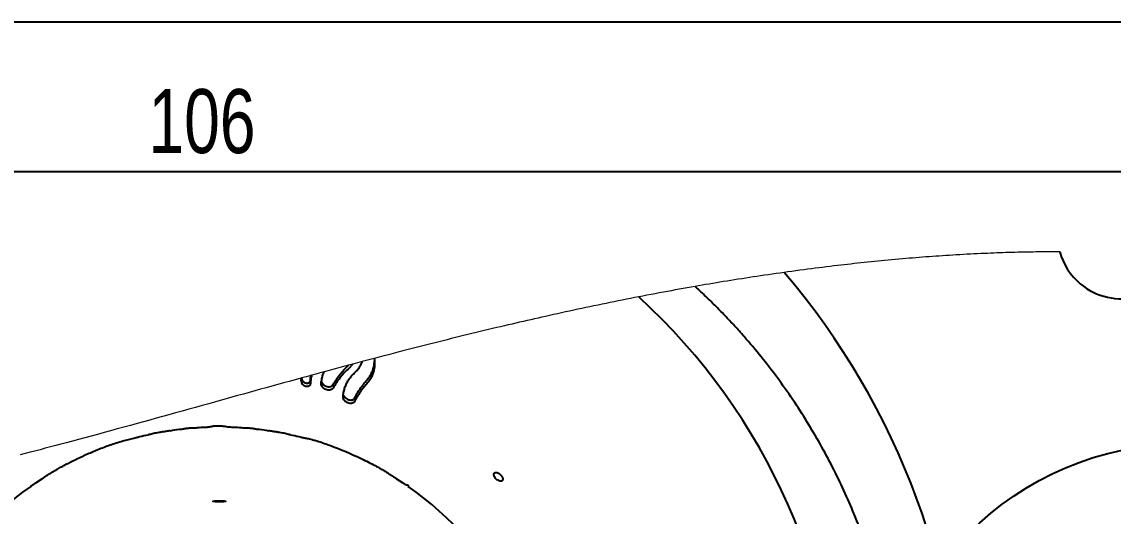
# Model space of a CAD drawing. Header units: millimetres. Extents: x 8 to 862, y 8 to 585.
# Drawn here: x 106.5 to 166.3, y 558 to 585 of the extents above; entities that cross this region are included whole.
import ezdxf

# ---------------------------------------------------------------- set-up
doc = ezdxf.new("R2010")
doc.units = ezdxf.units.MM
doc.layers.add('DETAIL', color=3, linetype='Continuous')
doc.layers.add('DIMENSIONS', color=2, linetype='Continuous')
doc.layers.add('OUTLINE', color=7, linetype='Continuous', lineweight=25)
doc.styles.add('SLDTEXTSTYLE0', font='TXT', dxfattribs={"width": 0.75})
doc.dimstyles.new('SLDDIMSTYLE2', dxfattribs={"dimtxt": 3.5, "dimasz": 2, "dimexe": 0, "dimexo": 0.0625, "dimgap": 0.875, "dimtad": 1, "dimrnd": 1e-09, "dimzin": 12, "dimdsep": 46, "dimtxsty": 'SLDTEXTSTYLE0', "dimsah": 1, "dimcen": 0.09, "dimadec": 0, "dimazin": 3, "dimtfac": 1, "dimtofl": 0, "dimtmove": 0, "dimatfit": 3, "dimfxl": 0, "dimfrac": 2, "dimtolj": 1, "dimtzin": 12, "dimarcsym": 0})

# ---------------------------------------------------------------- blocks, each defined once
blk = doc.blocks.new('_D_67')
at = {"layer": 'DIMENSIONS'}
for p, q in [((64.359, 545.855), (64.359, 578.811)), ((170.359, 545.855), (170.359, 578.811)), ((64.359, 576.811), (170.359, 576.811))]:
    blk.add_line(p, q, dxfattribs=at)
for points in [[(64.359, 576.811), (66.359, 576.311), (66.359, 577.311)], [(170.359, 576.811), (168.359, 577.311), (168.359, 576.311)]]:
    blk.add_solid(points, dxfattribs=at)
at = {"layer": 'DIMENSIONS', "insert": (113.48, 581.323), "char_height": 3.5, "attachment_point": 1, "style": 'SLDTEXTSTYLE0'}
blk.add_mtext('106', dxfattribs=at)

msp = doc.modelspace()

# ---------------------------------------------------------------- linework, layer by layer
at = {"color": 7, "linetype": 'Continuous', "lineweight": 18, "flags": 128}
msp.add_lwpolyline([(163.35047, 572.42438), (163.1868, 572.42447), (163.02302, 572.42424), (162.85914, 572.4237), (162.69515, 572.42284), (162.53106, 572.42167), (162.3698, 572.42021), (162.20845, 572.41846), (162.04699, 572.4164), (161.88545, 572.41405), (161.72052, 572.41134), (161.5555, 572.40833), (161.39038, 572.40501), (161.22518, 572.40139), (161.05988, 572.39746), (160.89451, 572.39323), (160.72904, 572.3887), (160.5635, 572.38387), (160.39788, 572.37874), (160.23218, 572.37332), (160.0664, 572.3676), (159.90054, 572.36158), (159.73461, 572.35528), (159.56861, 572.34868), (159.38593, 572.34108), (159.20317, 572.33314), (159.02033, 572.32485), (158.83741, 572.31622), (158.65441, 572.30724), (158.46025, 572.29734), (158.266, 572.28706), (158.07168, 572.27639), (157.87729, 572.26536), (157.68282, 572.25394), (157.48829, 572.24215), (157.30482, 572.23069), (157.12128, 572.2189), (156.9377, 572.20678), (156.75406, 572.19434), (156.57037, 572.18158), (156.38664, 572.16849), (156.20287, 572.15508), (156.01905, 572.14135), (155.83519, 572.12731), (155.6513, 572.11295), (155.47066, 572.09854), (155.28998, 572.08383), (155.10928, 572.06882), (154.92855, 572.05352), (154.73335, 572.03666), (154.53813, 572.01946), (154.34289, 572.00191), (154.14762, 571.98403), (153.95233, 571.96581), (153.75704, 571.94726), (153.57289, 571.92946), (153.38873, 571.91137), (153.20457, 571.89299), (153.0204, 571.87432), (152.83623, 571.85536), (152.65207, 571.83611), (152.4679, 571.81658), (152.28374, 571.79677), (152.09959, 571.77667), (151.91546, 571.75629), (151.73462, 571.73601), (151.55379, 571.71546), (151.37298, 571.69465), (151.1922, 571.67358), (150.98678, 571.64931), (150.78139, 571.62471), (150.57604, 571.59977), (150.37073, 571.57451), (150.16545, 571.54892), (149.96022, 571.523), (149.75504, 571.49676), (149.54991, 571.4702), (149.33506, 571.44204), (149.12028, 571.41353), (148.90556, 571.38468), (148.69091, 571.35548), (148.47634, 571.32595), (148.26184, 571.29608), (148.0465, 571.26576), (147.83125, 571.2351), (147.61608, 571.20411), (147.40101, 571.17279), (147.18603, 571.14115), (146.97115, 571.10919), (146.76865, 571.07877), (146.56625, 571.04806), (146.36394, 571.01708), (146.16173, 570.98583), (145.95963, 570.9543), (145.75764, 570.9225), (145.55576, 570.89043), (145.354, 570.8581), (145.15235, 570.8255), (144.95082, 570.79264), (144.75302, 570.76012), (144.55534, 570.72735), (144.35778, 570.69434), (144.16035, 570.66108), (143.96801, 570.62843), (143.77579, 570.59555), (143.58371, 570.56245), (143.39175, 570.52912), (143.17477, 570.49116), (142.95796, 570.45291), (142.74133, 570.41439), (142.52489, 570.3756), (142.30864, 570.33654), (142.09259, 570.29721), (141.87673, 570.25762), (141.66108, 570.21777), (141.43538, 570.17575), (141.20991, 570.13345), (140.98468, 570.09087), (140.75969, 570.04802), (140.53495, 570.0049), (140.31045, 569.96152), (140.08492, 569.91762), (139.85966, 569.87347), (139.63466, 569.82905), (139.40993, 569.78438), (139.18548, 569.73947), (138.96531, 569.69511), (138.74542, 569.65052), (138.5258, 569.6057), (138.30647, 569.56065), (138.08297, 569.51445), (137.85976, 569.46802), (137.63686, 569.42136), (137.41424, 569.37448), (137.19193, 569.32738), (136.96991, 569.28005), (136.74818, 569.2325), (136.52673, 569.18474), (136.30558, 569.13677), (136.08471, 569.08859), (135.86412, 569.04019), (135.64381, 568.9916), (135.42379, 568.9428), (135.20404, 568.8938), (135.00284, 568.84871), (134.80188, 568.80346), (134.60114, 568.75805), (134.40063, 568.71248), (134.20034, 568.66675), (134.00028, 568.62086), (133.79125, 568.5727), (133.58245, 568.52437), (133.37389, 568.47587), (133.16557, 568.42722), (132.95749, 568.3784), (132.74964, 568.32943), (132.54203, 568.28031), (132.31392, 568.2261), (132.08609, 568.1717), (131.85853, 568.11713), (131.63125, 568.06238), (131.40424, 568.00746), (131.17749, 567.95237), (130.95101, 567.89712), (130.7248, 567.8417), (130.49885, 567.78612), (130.27315, 567.73039), (130.05174, 567.6755), (129.83057, 567.62046), (129.60964, 567.56529), (129.38896, 567.50997), (129.16451, 567.45351), (128.9403, 567.3969), (128.71634, 567.34017), (128.49262, 567.2833), (128.26914, 567.22629), (128.04988, 567.17019), (127.83084, 567.11396), (127.61203, 567.05762), (127.39344, 567.00117), (127.1335, 566.93381), (126.87386, 566.86631), (126.61453, 566.79866), (126.3555, 566.73086), (126.09677, 566.66293), (125.83832, 566.59487), (125.61766, 566.53659), (125.39721, 566.47822), (125.17696, 566.41977), (124.91719, 566.35065), (124.65771, 566.28142), (124.41852, 566.21744), (124.1532, 566.14629), (123.88815, 566.07505), (123.62339, 566.0037), (123.3589, 565.93227), (123.09469, 565.86074), (122.86688, 565.79895), (122.63926, 565.7371), (122.41184, 565.6752), (122.36914, 565.66357), (122.11446, 565.5941), (121.86001, 565.52458), (121.82515, 565.51505), (121.50644, 565.42778), (121.18809, 565.34045), (120.87009, 565.25305), (120.55244, 565.16561), (120.23511, 565.07812), (119.92378, 564.99215), (119.61275, 564.90617), (119.30202, 564.82017), (118.9916, 564.73416), (118.67513, 564.64641), (118.35896, 564.55867), (118.04307, 564.47095), (117.72746, 564.38326), (117.41213, 564.29562), (117.09706, 564.20803), (116.78224, 564.1205), (116.41527, 564.01848), (116.04864, 563.91656), (115.68231, 563.81478), (115.3163, 563.71314), (114.95057, 563.61166), (114.58513, 563.51035), (114.24082, 563.415), (113.89675, 563.31984), (113.55289, 563.22487), (113.20924, 563.13011), (112.8658, 563.03556), (112.50175, 562.93554), (112.13791, 562.8358), (111.77426, 562.73635), (111.41079, 562.6372), (111.04749, 562.53838), (110.68435, 562.4399), (110.34209, 562.34737), (109.99996, 562.25516), (109.65794, 562.1633), (109.31602, 562.07179), (108.97419, 561.98064), (108.68939, 561.90498), (108.40465, 561.82958), (108.11995, 561.75446), (107.8353, 561.67963), (107.55067, 561.60508), (107.26608, 561.53084), (106.99777, 561.46112), (106.72948, 561.39169), (106.4612, 561.32253)], dxfattribs=at)
at = {"layer": 'DETAIL'}
msp.add_circle((170.10918, 545.35491), 16.55999, dxfattribs=at)
at = {"layer": 'OUTLINE'}
for p, q in [((8, 585), (832, 585)), ((124.65771, 566.28142), (124.40115, 566.00908)), ((124.40115, 566.19962), (124.41852, 566.21744)), ((121.86001, 565.52458), (121.87677, 565.44191)), ((124.12896, 564.47672), (124.12783, 564.49511)), ((107.03481, 559.59964), (107.02213, 559.61774)), ((107.31948, 559.78628), (107.67807, 560.02139)), ((127.04351, 560.01928), (127.39873, 559.78639))]:
    msp.add_line(p, q, dxfattribs=at)
at = {"layer": 'OUTLINE', "flags": 128}
msp.add_lwpolyline([(127.68356, 559.59964), (127.70491, 559.63014), (127.71691, 559.64727)], dxfattribs=at)
at = {"layer": 'OUTLINE'}
for centre, radius, start, end in [((166.70699, 573.34126), 3.47949, 195.278371, 230.0528177), ((166.72196, 573.35149), 3.49695, 229.9724212, 339.4891902), ((117.36304, 544.85562), 40.66736, 359.9989902, 40.5539892), ((117.37478, 544.85826), 34.00322, 0.1628561, 47.5835157), ((117.35918, 544.85491), 18, 124.9999974, 179.6816889), ((117.35918, 544.8549), 18, 0.3183154, 54.9999926)]:
    msp.add_arc(centre, radius, start, end, dxfattribs=at)
for points, knots in [([(152.64853, 556.6488), (152.46956, 557.12636), (152.12504, 558.04566), (151.54169, 559.37775), (150.92524, 560.65251), (150.25658, 561.90072), (149.53156, 563.13188), (148.74879, 564.34291), (147.9084, 565.53116), (147.01962, 566.68292), (146.22814, 567.62454), (145.55699, 568.37256), (145.02224, 568.94237), (144.47531, 569.49942), (144.00998, 569.9527), (143.67999, 570.26336), (143.50527, 570.42534), (143.42475, 570.49895), (143.39175, 570.52912)], [0, 0, 0, 0, 0.0908011, 0.17478998, 0.25884576, 0.34289653, 0.42687011, 0.51320353, 0.59959909, 0.68596099, 0.77219322, 0.81857118, 0.86490585, 0.91133422, 0.9575753, 0.98057199, 0.99203874, 1, 1, 1, 1]), ([(123.58493, 565.16136), (123.64218, 565.2574), (123.7559, 565.44819), (123.95217, 565.71694), (124.16449, 565.97034), (124.3225, 566.12342), (124.40115, 566.19962)], [0, 0, 0, 0, 0.25290546, 0.50240421, 0.75230819, 1, 1, 1, 1]), ([(124.7449, 565.79139), (124.79124, 565.83504), (124.8827, 565.92121), (125.00065, 566.06896), (125.09714, 566.229), (125.15568, 566.34775), (125.17514, 566.41364), (125.17696, 566.41977)], [0, 0, 0, 0, 0.2476154, 0.48873263, 0.73264661, 0.97510761, 1, 1, 1, 1]), ([(125.83832, 566.59487), (125.84449, 566.53844), (125.85899, 566.40574), (125.85302, 566.19927), (125.82304, 565.98094), (125.76621, 565.77208), (125.68132, 565.57285), (125.56913, 565.38219), (125.47372, 565.269), (125.42524, 565.21148)], [0, 0, 0, 0, 0.114147122, 0.268412002, 0.414156957, 0.556835758, 0.702549142, 0.848848957, 1, 1, 1, 1]), ([(125.42524, 565.40312), (125.47033, 565.45662), (125.55971, 565.56267), (125.66837, 565.74189), (125.75462, 565.9337), (125.81379, 566.13682), (125.84564, 566.31479), (125.84893, 566.42406), (125.85011, 566.46325)], [0, 0, 0, 0, 0.179710571, 0.356255388, 0.536989796, 0.719049861, 0.899240772, 1, 1, 1, 1]), ([(122.41184, 565.6752), (122.40727, 565.66137), (122.35863, 565.51423), (122.3496, 565.3581), (122.34142, 565.21664)], [0, 0, 0, 0, 0.094006129, 1, 1, 1, 1]), ([(122.34142, 565.40614), (122.34591, 565.48581), (122.35078, 565.57226), (122.36781, 565.65692), (122.36914, 565.66357)], [0, 0, 0, 0, 0.9214873, 1, 1, 1, 1]), ([(122.92944, 565.24516), (122.94116, 565.32197), (122.96443, 565.47446), (123.01986, 565.68115), (123.072, 565.8063), (123.09469, 565.86074)], [0, 0, 0, 0, 0.36436905, 0.72348033, 1, 1, 1, 1]), ([(124.40115, 566.00908), (124.32351, 565.93416), (124.16753, 565.78364), (123.95574, 565.53231), (123.75819, 565.26312), (123.64295, 565.07008), (123.58493, 564.97288)], [0, 0, 0, 0, 0.24432984, 0.49085999, 0.74364293, 1, 1, 1, 1]), ([(124.12783, 564.49511), (124.13695, 564.57218), (124.15503, 564.72502), (124.21107, 564.94955), (124.28948, 565.16569), (124.40035, 565.38361), (124.54712, 565.5992), (124.67868, 565.72703), (124.7449, 565.79139)], [0, 0, 0, 0, 0.15825163, 0.31383118, 0.47107083, 0.62646538, 0.81195515, 1, 1, 1, 1]), ([(121.87677, 565.2523), (121.85873, 565.32325), (121.83666, 565.41003), (121.82693, 565.49885), (121.82515, 565.51505)], [0, 0, 0, 0, 0.81761909, 1, 1, 1, 1]), ([(121.87677, 565.44191), (121.88677, 565.41636), (121.90759, 565.36318), (121.97222, 565.30188), (122.05029, 565.26048), (122.13276, 565.24367), (122.20807, 565.25022), (122.27019, 565.27704), (122.31583, 565.32069), (122.33736, 565.36726), (122.34045, 565.39682), (122.34142, 565.40614)], [0, 0, 0, 0, 0.12887051, 0.26826054, 0.41096006, 0.54439849, 0.66172696, 0.76447681, 0.85922649, 0.95563219, 1, 1, 1, 1]), ([(122.34142, 565.21664), (122.33756, 565.19441), (122.32969, 565.14912), (122.28246, 565.09517), (122.21901, 565.06427), (122.14816, 565.05538), (122.07572, 565.06554), (122.00492, 565.09375), (121.94164, 565.13979), (121.89671, 565.19499), (121.8824, 565.23613), (121.87677, 565.2523)], [0, 0, 0, 0, 0.10561974, 0.21521596, 0.32504729, 0.43524404, 0.54967987, 0.66959981, 0.79375855, 0.91895555, 1, 1, 1, 1]), ([(123.58493, 564.97288), (123.56778, 564.95037), (123.53171, 564.90305), (123.44429, 564.86541), (123.34526, 564.85358), (123.23943, 564.86893), (123.13491, 564.91044), (123.03939, 564.97794), (122.96526, 565.06841), (122.92675, 565.16327), (122.92872, 565.22319), (122.92944, 565.24516)], [0, 0, 0, 0, 0.0923625, 0.19416481, 0.30358314, 0.42024101, 0.54394663, 0.67283429, 0.80275611, 0.9276548, 1, 1, 1, 1]), ([(122.94289, 565.32347), (122.95675, 565.29123), (122.98755, 565.21963), (123.07842, 565.13401), (123.19185, 565.07123), (123.31284, 565.04291), (123.42359, 565.04818), (123.51409, 565.08249), (123.56409, 565.12722), (123.58172, 565.15609), (123.58493, 565.16136)], [0, 0, 0, 0, 0.13150471, 0.29198219, 0.45957018, 0.61732848, 0.75486981, 0.87231247, 0.97668779, 1, 1, 1, 1]), ([(124.75817, 564.42636), (124.85427, 564.6014), (125.04491, 564.94867), (125.29915, 565.25246), (125.42524, 565.40312)], [0, 0, 0, 0, 0.50406104, 1, 1, 1, 1]), ([(125.42524, 565.21148), (125.30021, 565.06287), (125.04583, 564.7605), (124.85514, 564.41437), (124.75817, 564.23835)], [0, 0, 0, 0, 0.49148926, 1, 1, 1, 1]), ([(124.75817, 564.23835), (124.7435, 564.21773), (124.71253, 564.1742), (124.63302, 564.13993), (124.54135, 564.12913), (124.44073, 564.14324), (124.33923, 564.18184), (124.24444, 564.24469), (124.17104, 564.32878), (124.13203, 564.40444), (124.13053, 564.44789), (124.13026, 564.45573)], [0, 0, 0, 0, 0.09145996, 0.19305832, 0.30527465, 0.42859215, 0.56192369, 0.7015375, 0.84080052, 0.97129957, 1, 1, 1, 1]), ([(124.14084, 564.58805), (124.15543, 564.55682), (124.18701, 564.4892), (124.27465, 564.4086), (124.38243, 564.34842), (124.49806, 564.31876), (124.60441, 564.3204), (124.69073, 564.35009), (124.73886, 564.39219), (124.75472, 564.42026), (124.75817, 564.42636)], [0, 0, 0, 0, 0.13492359, 0.29215927, 0.4592024, 0.61860561, 0.75730383, 0.87293154, 0.9724011, 1, 1, 1, 1]), ([(113.4614, 562.42782), (113.4885, 562.4344), (113.5495, 562.44921), (113.65047, 562.47582), (113.77194, 562.50464), (113.9137, 562.53444), (114.07573, 562.56386), (114.25785, 562.59285), (114.45992, 562.62206), (114.60111, 562.64279), (114.67497, 562.65364)], [0, 0, 0, 0, 0.067729, 0.15242711, 0.25357769, 0.37087045, 0.50417118, 0.65344713, 0.81870911, 1, 1, 1, 1]), ([(114.66568, 562.6438), (114.83184, 562.67315), (115.0611, 562.71364), (115.29295, 562.73298), (115.35675, 562.73831)], [0, 0, 0, 0, 0.72480331, 1, 1, 1, 1]), ([(115.35375, 562.74284), (115.3709, 562.74546), (115.40848, 562.75121), (115.457, 562.76123), (115.50083, 562.76885), (115.53727, 562.77453), (115.57611, 562.77967), (115.61732, 562.78416), (115.66089, 562.78794), (115.72363, 562.79213), (115.80782, 562.79577), (115.91564, 562.79891), (115.99041, 562.80338), (116.02927, 562.80571)], [0, 0, 0, 0, 0.07656507, 0.16783058, 0.2187116, 0.27299771, 0.33065392, 0.39166692, 0.4560367, 0.52376641, 0.66928357, 0.82809317, 1, 1, 1, 1]), ([(116.02414, 562.79963), (116.10281, 562.80772), (116.32457, 562.83052), (116.54757, 562.83294), (116.69146, 562.83451)], [0, 0, 0, 0, 0.35476174, 1, 1, 1, 1]), ([(116.68855, 562.84241), (116.71942, 562.84522), (116.78238, 562.85094), (116.87655, 562.871), (116.9651, 562.88831), (117.04751, 562.901), (117.11032, 562.90713), (117.16746, 562.91), (117.21852, 562.91032), (117.28226, 562.91074), (117.33971, 562.91107), (117.39145, 562.91059), (117.44621, 562.90814), (117.5185, 562.90211), (117.62087, 562.88957), (117.74161, 562.8721), (117.88205, 562.85205), (117.97965, 562.84568), (118.02995, 562.8424)], [0, 0, 0, 0, 0.068806204, 0.140298951, 0.213593563, 0.269277719, 0.325433928, 0.353705671, 0.396325438, 0.438846761, 0.495288944, 0.523942815, 0.55377723, 0.617028643, 0.685038688, 0.782822471, 0.88805978, 1, 1, 1, 1]), ([(118.02531, 562.83455), (118.16973, 562.83299), (118.39336, 562.83056), (118.61574, 562.8077), (118.6945, 562.7996)], [0, 0, 0, 0, 0.645818441, 1, 1, 1, 1]), ([(118.68937, 562.80569), (118.72822, 562.80336), (118.80295, 562.79889), (118.91071, 562.79575), (118.99485, 562.79212), (119.05756, 562.78793), (119.10112, 562.78415), (119.14232, 562.77966), (119.18114, 562.77453), (119.21756, 562.76884), (119.26138, 562.76123), (119.3099, 562.75121), (119.34747, 562.74546), (119.36462, 562.74284)], [0, 0, 0, 0, 0.17187946, 0.33067016, 0.47617645, 0.5439037, 0.60827218, 0.6692866, 0.72694423, 0.78123614, 0.83212395, 0.92340867, 1, 1, 1, 1]), ([(119.36162, 562.73831), (119.42542, 562.73298), (119.65726, 562.71364), (119.8865, 562.67315), (120.05265, 562.64381)], [0, 0, 0, 0, 0.27520431, 1, 1, 1, 1]), ([(120.04336, 562.65365), (120.11722, 562.6428), (120.25841, 562.62206), (120.46049, 562.59286), (120.64261, 562.56387), (120.80464, 562.53445), (120.94639, 562.50465), (121.06784, 562.47583), (121.16881, 562.44923), (121.22979, 562.43442), (121.25688, 562.42784)], [0, 0, 0, 0, 0.181303, 0.34657444, 0.49585547, 0.62915847, 0.74644961, 0.84759392, 0.93228407, 1, 1, 1, 1]), ([(107.67094, 560.0252), (107.69289, 560.03994), (107.74089, 560.07217), (107.81704, 560.12728), (107.90616, 560.18912), (108.01896, 560.26324), (108.15811, 560.34694), (108.32205, 560.44386), (108.51353, 560.55403), (108.73457, 560.67752), (109.05725, 560.85148), (109.47256, 561.06336), (109.9128, 561.27138), (110.29963, 561.4425), (110.62755, 561.58005), (110.96169, 561.71252), (111.29258, 561.83621), (111.63401, 561.95271), (111.97313, 562.05671), (112.30424, 562.1469), (112.59825, 562.21878), (112.78108, 562.26406), (112.86606, 562.28511)], [0, 0, 0, 0, 0.01392507, 0.03044501, 0.04949825, 0.07104999, 0.1015168, 0.13500549, 0.17134964, 0.21785801, 0.26835105, 0.36440378, 0.4633671, 0.52473946, 0.58716169, 0.65063264, 0.71403274, 0.77318619, 0.84060008, 0.90080553, 0.95389231, 1, 1, 1, 1]), ([(112.85826, 562.27896), (112.90695, 562.29308), (113.1072, 562.35117), (113.31208, 562.39072), (113.46715, 562.42066)], [0, 0, 0, 0, 0.24310609, 1, 1, 1, 1]), ([(121.25113, 562.42068), (121.40624, 562.39077), (121.60915, 562.35164), (121.80749, 562.29416), (121.85422, 562.28062)], [0, 0, 0, 0, 0.76439376, 1, 1, 1, 1]), ([(121.85231, 562.28511), (121.87259, 562.28048), (121.91774, 562.27018), (121.99325, 562.25695), (122.08278, 562.24034), (122.18646, 562.2195), (122.3041, 562.19282), (122.45645, 562.15407), (122.64643, 562.09897), (122.87468, 562.0254), (123.12287, 561.94262), (123.4444, 561.82962), (123.84622, 561.679), (124.31551, 561.48804), (124.7806, 561.28317), (125.21355, 561.0782), (125.60564, 560.8803), (125.92056, 560.71237), (126.16827, 560.57456), (126.36161, 560.46446), (126.52796, 560.36298), (126.67325, 560.27014), (126.80011, 560.18701), (126.92411, 560.10487), (127.00658, 560.05159), (127.04743, 560.0252)], [0, 0, 0, 0, 0.01095065, 0.02438256, 0.04035301, 0.05890087, 0.08006077, 0.10386255, 0.14166464, 0.18418848, 0.23013009, 0.27942268, 0.36363224, 0.45605899, 0.5461609, 0.63118972, 0.70825957, 0.77739684, 0.81909533, 0.85751376, 0.8945391, 0.92168431, 0.9483005, 0.97439559, 1, 1, 1, 1]), ([(132.83811, 560.0995), (132.82912, 560.11685), (132.80493, 560.16356), (132.75012, 560.23065), (132.67642, 560.29493), (132.5967, 560.34074), (132.51941, 560.36356), (132.4499, 560.36072), (132.39683, 560.32464), (132.37695, 560.26192), (132.38735, 560.18881), (132.422, 560.10998), (132.47758, 560.03234), (132.54814, 559.96364), (132.62641, 559.91096), (132.7046, 559.87992), (132.77639, 559.87346), (132.83637, 559.89855), (132.8672, 559.95515), (132.86657, 560.02651), (132.8482, 560.07361), (132.83811, 560.0995)], [0, 0, 0, 0, 0.03945239, 0.10624414, 0.17361488, 0.23641875, 0.29067707, 0.33495402, 0.37264442, 0.41228831, 0.46081624, 0.51933213, 0.58493225, 0.65277614, 0.71750702, 0.77450978, 0.82139253, 0.86010656, 0.89829839, 0.94407444, 1, 1, 1, 1]), ([(107.02728, 559.61039), (107.07614, 559.63988), (107.17451, 559.69927), (107.27042, 559.76256), (107.3187, 559.79441)], [0, 0, 0, 0, 0.49665575, 1, 1, 1, 1]), ([(127.39966, 559.79441), (127.4495, 559.76382), (127.5491, 559.70269), (127.65895, 559.6628), (127.71382, 559.64287)], [0, 0, 0, 0, 0.50040828, 1, 1, 1, 1]), ([(117.63435, 558.80089), (117.6172, 558.80279), (117.56629, 558.80842), (117.47665, 558.81316), (117.36545, 558.81572), (117.25367, 558.81303), (117.15329, 558.81053), (117.07718, 558.79581), (117.02922, 558.79992), (117.00208, 558.7713), (117.06423, 558.76894), (117.1121, 558.76049), (117.21117, 558.75798), (117.31667, 558.75563), (117.43108, 558.7563), (117.53377, 558.75778), (117.6247, 558.76443), (117.66963, 558.76569), (117.71963, 558.78016), (117.67292, 558.79836), (117.65059, 558.79983), (117.63435, 558.80089)], [0, 0, 0, 0, 0.03667899, 0.10887296, 0.19069753, 0.27302074, 0.3466884, 0.40354434, 0.4374168, 0.44669599, 0.46943642, 0.51689879, 0.58423874, 0.66397877, 0.74715107, 0.82442329, 0.88717271, 0.92848, 0.9445376, 0.95965996, 1, 1, 1, 1])]:
    msp.add_open_spline(points, degree=3, knots=knots, dxfattribs=at)

# ---------------------------------------------------------------- dimensions: what is measured, and where the dimension line sits
at = {"layer": 'DIMENSIONS'}
dim = msp.add_linear_dim(base=(170.35918, 576.81118), p1=(64.35918, 544.85491), p2=(170.35918, 544.85491), angle=0, dimstyle='SLDDIMSTYLE2', dxfattribs=at)
dim.commit()
dim.dimension.update_dxf_attribs({"geometry": '_D_67', "text_midpoint": (117.35918, 576.81118), "dimtype": 160})

doc.saveas('drawing.dxf')
